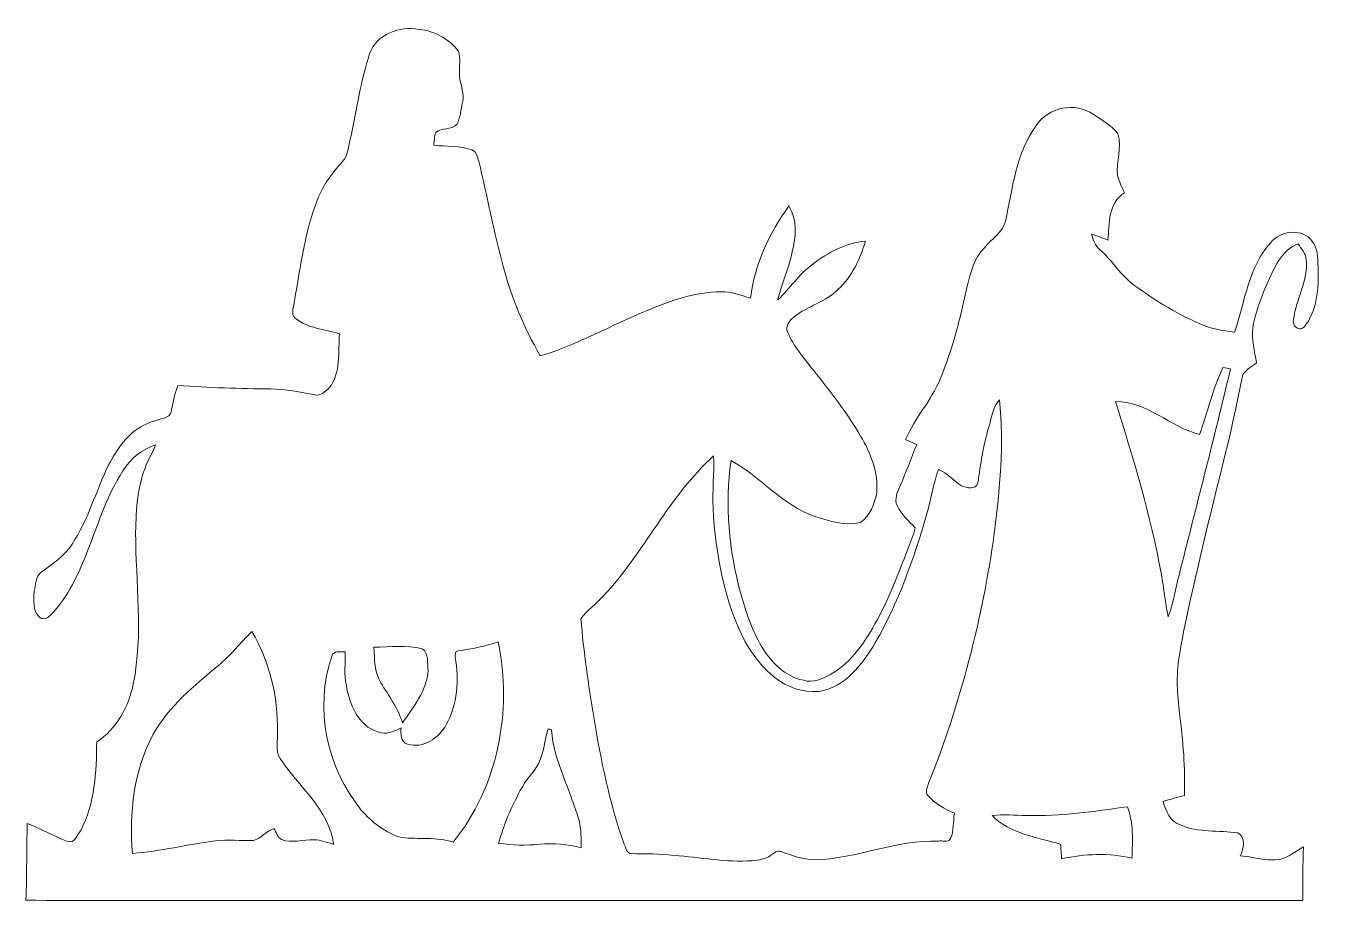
# Model space of a CAD drawing. Header units: centimetres. Extents: x -16.3 to 16.4, y -11 to 11.1.
import ezdxf

# ---------------------------------------------------------------- set-up
doc = ezdxf.new("R2010")
doc.units = ezdxf.units.CM
doc.header["$MEASUREMENT"] = 0
doc.layers.add('Layer 1', color=7, linetype='Continuous')

msp = doc.modelspace()

# ---------------------------------------------------------------- linework, layer by layer
at = {"layer": 'Layer 1', "lineweight": 9}
for points, knots in [([(-7.65082, 10.38717), (-7.47478, 10.89764), (-6.89164, 11.09767), (-6.39705, 11.00982), (-6.39705, 11.00982), (-6.00652, 10.9629), (-5.63258, 10.76993), (-5.4008, 10.44925), (-5.4008, 10.44925), (-5.34118, 10.26898), (-5.39162, 10.07566), (-5.37998, 9.89081), (-5.37998, 9.89081), (-5.38034, 9.64421), (-5.24276, 9.41174), (-5.30026, 9.16162), (-5.30026, 9.16162), (-5.34647, 8.97571), (-5.35706, 8.77392), (-5.44208, 8.59965), (-5.44208, 8.59965), (-5.58742, 8.46242), (-5.82484, 8.52239), (-5.98042, 8.40138), (-5.98042, 8.40138), (-6.01781, 8.29837), (-6.0164, 8.18654), (-6.03016, 8.07824), (-6.03016, 8.07824), (-5.71195, 8.03979), (-5.37223, 8.07683), (-5.06778, 7.95865), (-5.06778, 7.95865), (-4.94431, 7.9209), (-4.92314, 7.7805), (-4.89033, 7.67431), (-4.89033, 7.67431), (-4.67655, 6.77896), (-4.49981, 5.87513), (-4.26733, 4.98438), (-4.26733, 4.98438), (-4.05672, 4.20298), (-3.73675, 3.45368), (-3.3367, 2.75094), (-3.3367, 2.75094), (-2.38914, 3.01941), (-1.54071, 3.53305), (-0.63018, 3.89571), (-0.63018, 3.89571), (-0.03716, 4.14512), (0.58549, 4.36737), (1.23566, 4.37196), (1.23566, 4.37196), (1.49672, 4.3776), (1.73872, 4.27565), (1.98707, 4.21144), (1.98707, 4.21144), (2.08408, 5.05917), (2.46262, 5.8575), (2.95792, 6.54225), (2.95792, 6.54225), (3.16465, 6.19194), (3.1449, 5.75908), (3.04189, 5.37808), (3.04189, 5.37808), (2.95193, 4.96392), (2.77307, 4.57622), (2.67747, 4.16382), (2.67747, 4.16382), (2.98191, 4.45592), (3.21334, 4.81857), (3.558, 5.07046), (3.558, 5.07046), (3.94852, 5.35903), (4.39726, 5.6155), (4.8915, 5.65218), (4.8915, 5.65218), (4.7585, 5.19922), (4.5553, 4.74978), (4.19829, 4.42946), (4.19829, 4.42946), (3.88961, 4.10808), (3.42888, 4.01495), (3.0881, 3.73907), (3.0881, 3.73907), (2.9805, 3.65088), (2.85844, 3.50342), (2.92159, 3.3549), (2.92159, 3.3549), (3.07081, 2.99047), (3.33998, 2.6945), (3.57529, 2.38404), (3.57529, 2.38404), (4.00426, 1.85312), (4.42513, 1.31125), (4.77191, 0.72176), (4.77191, 0.72176), (5.02626, 0.28996), (5.22276, -0.20534), (5.17831, -0.71546), (5.17831, -0.71546), (5.12433, -0.99274), (5.00756, -1.29966), (4.76909, -1.46688), (4.76909, -1.46688), (4.3835, -1.55472), (3.98133, -1.43407), (3.6155, -1.3106), (3.6155, -1.3106), (2.79, -1.03296), (2.2432, -0.30694), (1.49319, 0.10228), (1.49319, 0.10228), (1.32915, -1.02132), (1.43992, -2.17279), (1.73802, -3.26499), (1.73802, -3.26499), (1.86749, -3.72748), (2.02483, -4.18715), (2.26613, -4.60484), (2.26613, -4.60484), (2.50178, -4.9936), (2.85597, -5.36719), (3.32199, -5.45327), (3.32199, -5.45327), (3.56576, -5.54675), (3.8053, -5.40458), (4.01802, -5.30298), (4.01802, -5.30298), (4.5553, -4.99889), (4.89609, -4.45879), (5.1896, -3.93421), (5.1896, -3.93421), (5.49828, -3.35741), (5.72723, -2.74358), (5.96782, -2.1361), (5.96782, -2.1361), (6.03767, -1.96041), (6.10894, -1.78508), (6.15303, -1.60093), (6.15303, -1.60093), (5.98582, -1.42631), (5.79779, -1.25803), (5.69266, -1.03684), (5.69266, -1.03684), (5.62422, -0.87351), (5.69336, -0.70453), (5.75933, -0.5553), (5.75933, -0.5553), (5.92337, -0.21134), (6.03379, 0.15484), (6.19678, 0.49915), (6.19678, 0.49915), (6.10047, 0.54537), (6.00416, 0.59123), (5.9082, 0.63638), (5.9082, 0.63638), (6.14139, 1.17649), (6.55943, 1.61675), (6.78133, 2.16426), (6.78133, 2.16426), (7.09989, 2.91604), (7.29462, 3.71403), (7.46819, 4.50954), (7.46819, 4.50954), (7.5525, 4.85703), (7.63858, 5.22603), (7.90281, 5.48673), (7.90281, 5.48673), (8.0859, 5.70017), (8.35331, 5.86632), (8.43515, 6.1489), (8.43515, 6.1489), (8.61577, 6.97828), (8.70185, 7.87786), (9.21761, 8.58377), (9.21761, 8.58377), (9.51889, 9.0452), (10.20363, 9.17432), (10.65589, 8.86352), (10.65589, 8.86352), (10.86755, 8.70795), (11.13037, 8.58589), (11.28136, 8.36258), (11.28136, 8.36258), (11.38931, 8.01968), (11.23585, 7.66267), (11.26796, 7.31271), (11.26796, 7.31271), (11.311, 7.16031), (11.38614, 7.01885), (11.44329, 6.87104), (11.44329, 6.87104), (11.0323, 6.61351), (11.06546, 6.09845), (11.02736, 5.679), (11.02736, 5.679), (10.89049, 5.73086), (10.75537, 5.78694), (10.61602, 5.8314), (10.61602, 5.8314), (10.6446, 5.68288), (10.7014, 5.5326), (10.82416, 5.43558), (10.82416, 5.43558), (11.11662, 5.18511), (11.3117, 4.84292), (11.61192, 4.60056), (11.61192, 4.60056), (12.14673, 4.19627), (12.72034, 3.84032), (13.33418, 3.56939), (13.33418, 3.56939), (13.61569, 3.43957), (13.9219, 3.38383), (14.22882, 3.35102), (14.22882, 3.35102), (14.49729, 4.11478), (14.57984, 4.9932), (15.1464, 5.61691), (15.1464, 5.61691), (15.38382, 5.90231), (15.86853, 5.97815), (16.14617, 5.71216), (16.14617, 5.71216), (16.26576, 5.5714), (16.34196, 5.3876), (16.33632, 5.19992), (16.33632, 5.19992), (16.36419, 4.66406), (16.37194, 4.09326), (16.09043, 3.61384), (16.09043, 3.61384), (16.03152, 3.55069), (15.98707, 3.41664), (15.88122, 3.43498), (15.88122, 3.43498), (15.76729, 3.43322), (15.70202, 3.56868), (15.72072, 3.66887), (15.72072, 3.66887), (15.79445, 4.18569), (16.09537, 4.65912), (16.04739, 5.19428), (16.04739, 5.19428), (16.02587, 5.34456), (15.91545, 5.46134), (15.84278, 5.58798), (15.84278, 5.58798), (15.40428, 5.41512), (15.22648, 4.95475), (15.0455, 4.55822), (15.0455, 4.55822), (14.90439, 4.20262), (14.75834, 3.84491), (14.69555, 3.46567), (14.69555, 3.46567), (14.6518, 3.16299), (14.74141, 2.86736), (14.7848, 2.57031), (14.7848, 2.57031), (14.66874, 2.4673), (14.49058, 2.40309), (14.43379, 2.24611), (14.43379, 2.24611), (14.13992, 0.70271), (13.71306, -0.81212), (13.36346, -2.34353), (13.36346, -2.34353), (13.17155, -3.18279), (12.9627, -4.01923), (12.82935, -4.87048), (12.82935, -4.87048), (12.74962, -5.34355), (12.78349, -5.82686), (12.84276, -6.30064), (12.84276, -6.30064), (12.92742, -6.98785), (12.98987, -7.68106), (12.96235, -8.37391), (12.96235, -8.37391), (12.78173, -8.41872), (12.60216, -8.46176), (12.42683, -8.52349), (12.42683, -8.52349), (12.49315, -8.76197), (12.59828, -9.02619), (12.85369, -9.11581), (12.85369, -9.11581), (13.31548, -9.31513), (13.83089, -9.24738), (14.31702, -9.31795), (14.31702, -9.31795), (14.5248, -9.43084), (14.47259, -9.72117), (14.37381, -9.89721), (14.37381, -9.89721), (14.78057, -9.92226), (15.25011, -10.12934), (15.62582, -9.88592), (15.62582, -9.88592), (15.74541, -9.81642), (15.85901, -9.73705), (15.9786, -9.6679), (15.9786, -9.6679), (15.95285, -10.11946), (15.95249, -10.57207), (15.95955, -11.02469), (15.95955, -11.02469), (6.54955, -11.03209), (-2.8608, -11.02574), (-12.2708, -11.02786), (-12.2708, -11.02786), (-13.6304, -11.02045), (-14.99001, -11.04374), (-16.34926, -11.01516), (-16.34926, -11.01516), (-16.31716, -10.37099), (-16.33832, -9.72611), (-16.31257, -9.08193), (-16.31257, -9.08193), (-15.96085, -9.20471), (-15.64582, -9.41001), (-15.29551, -9.53454), (-15.29551, -9.53454), (-15.1156, -9.59664), (-15.04751, -9.35887), (-14.96108, -9.25339), (-14.96108, -9.25339), (-14.60336, -8.56971), (-14.56103, -7.77136), (-14.55715, -7.01501), (-14.55715, -7.01501), (-14.05021, -6.68975), (-13.74717, -6.12425), (-13.6304, -5.54499), (-13.6304, -5.54499), (-13.37464, -4.2824), (-13.57114, -2.98876), (-13.57361, -1.71418), (-13.57361, -1.71418), (-13.55844, -1.13033), (-13.5281, -0.52849), (-13.29315, 0.01514), (-13.29315, 0.01514), (-13.22118, 0.17707), (-13.13157, 0.33052), (-13.06772, 0.49562), (-13.06772, 0.49562), (-13.41415, 0.39402), (-13.70378, 0.14108), (-13.89393, -0.1616), (-13.89393, -0.1616), (-14.29574, -0.76732), (-14.50317, -1.47076), (-14.77411, -2.13821), (-14.77411, -2.13821), (-14.99847, -2.74605), (-15.27717, -3.35459), (-15.7379, -3.82167), (-15.7379, -3.82167), (-15.80422, -3.8894), (-15.92734, -3.94161), (-16.00389, -3.86012), (-16.00389, -3.86012), (-16.18381, -3.6982), (-16.14888, -3.42268), (-16.14006, -3.20713), (-16.14006, -3.20713), (-16.09985, -3.04485), (-16.10126, -2.83707), (-15.9605, -2.7203), (-15.9605, -2.7203), (-15.67934, -2.51075), (-15.3696, -2.32272), (-15.18051, -2.01686), (-15.18051, -2.01686), (-14.77199, -1.39809), (-14.57902, -0.67207), (-14.25552, -0.01061), (-14.25552, -0.01061), (-14.04351, 0.38662), (-13.77892, 0.79302), (-13.36088, 0.99657), (-13.36088, 0.99657), (-13.1792, 1.0957), (-12.97177, 1.12816), (-12.78091, 1.20365), (-12.78091, 1.20365), (-12.70507, 1.23117), (-12.67931, 1.31548), (-12.66062, 1.38568), (-12.66062, 1.38568), (-12.61334, 1.591), (-12.58618, 1.80374), (-12.50257, 1.99846), (-12.50257, 1.99846), (-11.72082, 1.94307), (-10.93694, 1.92155), (-10.15342, 1.91379), (-10.15342, 1.91379), (-9.77631, 1.90956), (-9.40518, 1.83477), (-9.03582, 1.76562), (-9.03582, 1.76562), (-8.89542, 1.72717), (-8.779, 1.84429), (-8.68305, 1.92896), (-8.68305, 1.92896), (-8.36554, 2.31631), (-8.45197, 2.85007), (-8.41528, 3.3108), (-8.41528, 3.3108), (-8.79135, 3.4311), (-9.21821, 3.43886), (-9.5343, 3.70415), (-9.5343, 3.70415), (-9.66447, 3.81386), (-9.55651, 4.00789), (-9.55651, 4.14195), (-9.55651, 4.14195), (-9.39177, 5.0253), (-9.2884, 5.93265), (-8.94127, 6.76908), (-8.94127, 6.76908), (-8.8037, 7.10316), (-8.58673, 7.39526), (-8.34297, 7.65914), (-8.34297, 7.65914), (-8.17999, 7.83553), (-8.18316, 8.0987), (-8.12072, 8.31778), (-8.12072, 8.31778), (-7.9655, 9.00746), (-7.88189, 9.71725), (-7.65082, 10.38717), (-7.65082, 10.38717), (-7.65082, 10.38717), (-7.65082, 10.38717), (-7.65082, 10.38717)], [0, 0, 0, 0, 0.00900901, 0.00900901, 0.00900901, 0.00900901, 0.01801802, 0.01801802, 0.01801802, 0.01801802, 0.02702703, 0.02702703, 0.02702703, 0.02702703, 0.03603604, 0.03603604, 0.03603604, 0.03603604, 0.04504505, 0.04504505, 0.04504505, 0.04504505, 0.05405405, 0.05405405, 0.05405405, 0.05405405, 0.06306306, 0.06306306, 0.06306306, 0.06306306, 0.07207207, 0.07207207, 0.07207207, 0.07207207, 0.08108108, 0.08108108, 0.08108108, 0.08108108, 0.09009009, 0.09009009, 0.09009009, 0.09009009, 0.0990991, 0.0990991, 0.0990991, 0.0990991, 0.10810811, 0.10810811, 0.10810811, 0.10810811, 0.11711712, 0.11711712, 0.11711712, 0.11711712, 0.12612613, 0.12612613, 0.12612613, 0.12612613, 0.13513514, 0.13513514, 0.13513514, 0.13513514, 0.14414414, 0.14414414, 0.14414414, 0.14414414, 0.15315315, 0.15315315, 0.15315315, 0.15315315, 0.16216216, 0.16216216, 0.16216216, 0.16216216, 0.17117117, 0.17117117, 0.17117117, 0.17117117, 0.18018018, 0.18018018, 0.18018018, 0.18018018, 0.18918919, 0.18918919, 0.18918919, 0.18918919, 0.1981982, 0.1981982, 0.1981982, 0.1981982, 0.20720721, 0.20720721, 0.20720721, 0.20720721, 0.21621622, 0.21621622, 0.21621622, 0.21621622, 0.22522523, 0.22522523, 0.22522523, 0.22522523, 0.23423423, 0.23423423, 0.23423423, 0.23423423, 0.24324324, 0.24324324, 0.24324324, 0.24324324, 0.25225225, 0.25225225, 0.25225225, 0.25225225, 0.26126126, 0.26126126, 0.26126126, 0.26126126, 0.27027027, 0.27027027, 0.27027027, 0.27027027, 0.27927928, 0.27927928, 0.27927928, 0.27927928, 0.28828829, 0.28828829, 0.28828829, 0.28828829, 0.2972973, 0.2972973, 0.2972973, 0.2972973, 0.30630631, 0.30630631, 0.30630631, 0.30630631, 0.31531532, 0.31531532, 0.31531532, 0.31531532, 0.32432432, 0.32432432, 0.32432432, 0.32432432, 0.33333333, 0.33333333, 0.33333333, 0.33333333, 0.34234234, 0.34234234, 0.34234234, 0.34234234, 0.35135135, 0.35135135, 0.35135135, 0.35135135, 0.36036036, 0.36036036, 0.36036036, 0.36036036, 0.36936937, 0.36936937, 0.36936937, 0.36936937, 0.37837838, 0.37837838, 0.37837838, 0.37837838, 0.38738739, 0.38738739, 0.38738739, 0.38738739, 0.3963964, 0.3963964, 0.3963964, 0.3963964, 0.40540541, 0.40540541, 0.40540541, 0.40540541, 0.41441441, 0.41441441, 0.41441441, 0.41441441, 0.42342342, 0.42342342, 0.42342342, 0.42342342, 0.43243243, 0.43243243, 0.43243243, 0.43243243, 0.44144144, 0.44144144, 0.44144144, 0.44144144, 0.45045045, 0.45045045, 0.45045045, 0.45045045, 0.45945946, 0.45945946, 0.45945946, 0.45945946, 0.46846847, 0.46846847, 0.46846847, 0.46846847, 0.47747748, 0.47747748, 0.47747748, 0.47747748, 0.48648649, 0.48648649, 0.48648649, 0.48648649, 0.4954955, 0.4954955, 0.4954955, 0.4954955, 0.5045045, 0.5045045, 0.5045045, 0.5045045, 0.51351351, 0.51351351, 0.51351351, 0.51351351, 0.52252252, 0.52252252, 0.52252252, 0.52252252, 0.53153153, 0.53153153, 0.53153153, 0.53153153, 0.54054054, 0.54054054, 0.54054054, 0.54054054, 0.54954955, 0.54954955, 0.54954955, 0.54954955, 0.55855856, 0.55855856, 0.55855856, 0.55855856, 0.56756757, 0.56756757, 0.56756757, 0.56756757, 0.57657658, 0.57657658, 0.57657658, 0.57657658, 0.58558559, 0.58558559, 0.58558559, 0.58558559, 0.59459459, 0.59459459, 0.59459459, 0.59459459, 0.6036036, 0.6036036, 0.6036036, 0.6036036, 0.61261261, 0.61261261, 0.61261261, 0.61261261, 0.62162162, 0.62162162, 0.62162162, 0.62162162, 0.63063063, 0.63063063, 0.63063063, 0.63063063, 0.63963964, 0.63963964, 0.63963964, 0.63963964, 0.64864865, 0.64864865, 0.64864865, 0.64864865, 0.65765766, 0.65765766, 0.65765766, 0.65765766, 0.66666667, 0.66666667, 0.66666667, 0.66666667, 0.67567568, 0.67567568, 0.67567568, 0.67567568, 0.68468468, 0.68468468, 0.68468468, 0.68468468, 0.69369369, 0.69369369, 0.69369369, 0.69369369, 0.7027027, 0.7027027, 0.7027027, 0.7027027, 0.71171171, 0.71171171, 0.71171171, 0.71171171, 0.72072072, 0.72072072, 0.72072072, 0.72072072, 0.72972973, 0.72972973, 0.72972973, 0.72972973, 0.73873874, 0.73873874, 0.73873874, 0.73873874, 0.74774775, 0.74774775, 0.74774775, 0.74774775, 0.75675676, 0.75675676, 0.75675676, 0.75675676, 0.76576577, 0.76576577, 0.76576577, 0.76576577, 0.77477477, 0.77477477, 0.77477477, 0.77477477, 0.78378378, 0.78378378, 0.78378378, 0.78378378, 0.79279279, 0.79279279, 0.79279279, 0.79279279, 0.8018018, 0.8018018, 0.8018018, 0.8018018, 0.81081081, 0.81081081, 0.81081081, 0.81081081, 0.81981982, 0.81981982, 0.81981982, 0.81981982, 0.82882883, 0.82882883, 0.82882883, 0.82882883, 0.83783784, 0.83783784, 0.83783784, 0.83783784, 0.84684685, 0.84684685, 0.84684685, 0.84684685, 0.85585586, 0.85585586, 0.85585586, 0.85585586, 0.86486486, 0.86486486, 0.86486486, 0.86486486, 0.87387387, 0.87387387, 0.87387387, 0.87387387, 0.88288288, 0.88288288, 0.88288288, 0.88288288, 0.89189189, 0.89189189, 0.89189189, 0.89189189, 0.9009009, 0.9009009, 0.9009009, 0.9009009, 0.90990991, 0.90990991, 0.90990991, 0.90990991, 0.91891892, 0.91891892, 0.91891892, 0.91891892, 0.92792793, 0.92792793, 0.92792793, 0.92792793, 0.93693694, 0.93693694, 0.93693694, 0.93693694, 0.94594595, 0.94594595, 0.94594595, 0.94594595, 0.95495495, 0.95495495, 0.95495495, 0.95495495, 0.96396396, 0.96396396, 0.96396396, 0.96396396, 0.97297297, 0.97297297, 0.97297297, 0.97297297, 0.98198198, 0.98198198, 0.98198198, 0.98198198, 1, 1, 1, 1]), ([(13.93919, 2.45742), (13.67849, 1.91661), (13.55325, 1.32536), (13.34723, 0.76444), (13.34723, 0.76444), (12.60287, 0.9433), (12.01761, 1.60123), (11.21927, 1.59629), (11.21927, 1.59629), (11.66907, 0.15696), (12.11145, -1.29084), (12.37956, -2.77815), (12.37956, -2.77815), (12.44588, -3.13446), (12.47728, -3.49676), (12.54854, -3.85271), (12.54854, -3.85271), (12.70517, -3.46677), (12.75562, -3.04732), (12.86639, -2.64692), (12.86639, -2.64692), (13.29008, -0.95958), (13.72752, 0.72458), (14.12934, 2.41756), (14.12934, 2.41756), (14.06584, 2.43167), (14.00234, 2.44472), (13.93919, 2.45742), (13.93919, 2.45742), (13.93919, 2.45742), (13.93919, 2.45742), (13.93919, 2.45742)], [0, 0, 0, 0, 0.11111111, 0.11111111, 0.11111111, 0.11111111, 0.22222222, 0.22222222, 0.22222222, 0.22222222, 0.33333333, 0.33333333, 0.33333333, 0.33333333, 0.44444444, 0.44444444, 0.44444444, 0.44444444, 0.55555556, 0.55555556, 0.55555556, 0.55555556, 0.66666667, 0.66666667, 0.66666667, 0.66666667, 0.77777778, 0.77777778, 0.77777778, 0.77777778, 1, 1, 1, 1]), ([(8.00935, 0.93236), (7.87353, 0.47693), (7.80791, 0.00632), (7.73595, -0.46217), (7.73595, -0.46217), (7.69185, -0.64843), (7.45514, -0.59728), (7.3232, -0.53413), (7.3232, -0.53413), (7.12211, -0.40925), (6.96583, -0.21734), (6.74358, -0.12597), (6.74358, -0.12597), (6.60353, -0.49498), (6.55485, -0.89079), (6.4409, -1.26756), (6.4409, -1.26756), (6.12022, -2.38234), (5.72511, -3.48618), (5.14867, -4.49653), (5.14867, -4.49653), (4.82271, -5.04052), (4.38631, -5.64271), (3.71005, -5.73655), (3.71005, -5.73655), (2.88067, -5.81663), (2.22555, -5.15834), (1.85407, -4.48842), (1.85407, -4.48842), (1.31257, -3.44667), (1.10302, -2.26592), (1.03811, -1.10352), (1.03811, -1.10352), (1.01624, -0.6629), (1.0695, -0.22263), (1.05151, 0.21799), (1.05151, 0.21799), (-0.07702, -0.79695), (-0.70532, -2.22394), (-1.73579, -3.32461), (-1.73579, -3.32461), (-1.91924, -3.52428), (-2.15525, -3.67774), (-2.30588, -3.90634), (-2.30588, -3.90634), (-2.23815, -4.73819), (-2.11256, -5.56616), (-1.98309, -6.39095), (-1.98309, -6.39095), (-1.79753, -7.47715), (-1.58481, -8.56583), (-1.21191, -9.60546), (-1.21191, -9.60546), (-1.1664, -9.67672), (-1.15053, -9.84429), (-1.03058, -9.84147), (-1.03058, -9.84147), (-0.6711, -9.84817), (-0.31056, -9.84606), (0.04751, -9.88592), (0.04751, -9.88592), (0.70755, -9.93037), (1.36478, -10.0736), (2.0287, -10.02068), (2.0287, -10.02068), (2.19098, -10.0041), (2.3642, -9.98858), (2.49755, -9.88521), (2.49755, -9.88521), (2.57904, -9.839), (2.66194, -9.73739), (2.76425, -9.78891), (2.76425, -9.78891), (3.03412, -9.89192), (3.31282, -9.98822), (3.60527, -9.9981), (3.60527, -9.9981), (4.67136, -9.97905), (5.67043, -9.48058), (6.74394, -9.52926), (6.74394, -9.52926), (6.82331, -9.49785), (6.99652, -9.57759), (7.04697, -9.46329), (7.04697, -9.46329), (7.13481, -9.26115), (7.11082, -9.02938), (7.14222, -8.8163), (7.14222, -8.8163), (6.89281, -8.71293), (6.65221, -8.57676), (6.47371, -8.36968), (6.47371, -8.36968), (6.39292, -8.2783), (6.46065, -8.15801), (6.4924, -8.06276), (6.4924, -8.06276), (7.29885, -6.03606), (7.85413, -3.90916), (8.15187, -1.74839), (8.15187, -1.74839), (8.29191, -0.62727), (8.41116, 0.50974), (8.28416, 1.63792), (8.28416, 1.63792), (8.09966, 1.45059), (8.08977, 1.17014), (8.00935, 0.93236), (8.00935, 0.93236), (8.00935, 0.93236), (8.00935, 0.93236), (8.00935, 0.93236)], [0, 0, 0, 0, 0.03448276, 0.03448276, 0.03448276, 0.03448276, 0.06896552, 0.06896552, 0.06896552, 0.06896552, 0.10344828, 0.10344828, 0.10344828, 0.10344828, 0.13793103, 0.13793103, 0.13793103, 0.13793103, 0.17241379, 0.17241379, 0.17241379, 0.17241379, 0.20689655, 0.20689655, 0.20689655, 0.20689655, 0.24137931, 0.24137931, 0.24137931, 0.24137931, 0.27586207, 0.27586207, 0.27586207, 0.27586207, 0.31034483, 0.31034483, 0.31034483, 0.31034483, 0.34482759, 0.34482759, 0.34482759, 0.34482759, 0.37931034, 0.37931034, 0.37931034, 0.37931034, 0.4137931, 0.4137931, 0.4137931, 0.4137931, 0.44827586, 0.44827586, 0.44827586, 0.44827586, 0.48275862, 0.48275862, 0.48275862, 0.48275862, 0.51724138, 0.51724138, 0.51724138, 0.51724138, 0.55172414, 0.55172414, 0.55172414, 0.55172414, 0.5862069, 0.5862069, 0.5862069, 0.5862069, 0.62068966, 0.62068966, 0.62068966, 0.62068966, 0.65517241, 0.65517241, 0.65517241, 0.65517241, 0.68965517, 0.68965517, 0.68965517, 0.68965517, 0.72413793, 0.72413793, 0.72413793, 0.72413793, 0.75862069, 0.75862069, 0.75862069, 0.75862069, 0.79310345, 0.79310345, 0.79310345, 0.79310345, 0.82758621, 0.82758621, 0.82758621, 0.82758621, 0.86206897, 0.86206897, 0.86206897, 0.86206897, 0.89655172, 0.89655172, 0.89655172, 0.89655172, 0.93103448, 0.93103448, 0.93103448, 0.93103448, 1, 1, 1, 1]), ([(-11.47775, -5.0825), (-12.093, -5.59297), (-12.728, -6.11331), (-13.12734, -6.82028), (-13.12734, -6.82028), (-13.62194, -7.73715), (-13.73906, -8.81065), (-13.6551, -9.83583), (-13.6551, -9.83583), (-12.94778, -9.7822), (-12.25633, -9.61287), (-11.55431, -9.52044), (-11.55431, -9.52044), (-11.23504, -9.47634), (-10.91366, -9.52185), (-10.59334, -9.51056), (-10.59334, -9.51056), (-10.39895, -9.45093), (-10.26278, -9.27632), (-10.07193, -9.20682), (-10.07193, -9.20682), (-10.00808, -9.29643), (-9.98796, -9.43188), (-9.88389, -9.48762), (-9.88389, -9.48762), (-9.61544, -9.58428), (-9.33427, -9.48269), (-9.05911, -9.49539), (-9.05911, -9.49539), (-8.88625, -9.4901), (-8.7275, -9.56171), (-8.56486, -9.60758), (-8.56486, -9.60758), (-8.67493, -8.71505), (-9.45281, -8.14461), (-9.91459, -7.43623), (-9.91459, -7.43623), (-10.05006, -7.23726), (-9.96716, -6.97903), (-9.98621, -6.7589), (-9.98621, -6.7589), (-9.95727, -5.87484), (-10.18658, -4.98654), (-10.63144, -4.22278), (-10.63144, -4.22278), (-10.91825, -4.50394), (-11.1659, -4.82532), (-11.47775, -5.0825), (-11.47775, -5.0825), (-11.47775, -5.0825), (-11.47775, -5.0825), (-11.47775, -5.0825)], [0, 0, 0, 0, 0.07142857, 0.07142857, 0.07142857, 0.07142857, 0.14285714, 0.14285714, 0.14285714, 0.14285714, 0.21428571, 0.21428571, 0.21428571, 0.21428571, 0.28571429, 0.28571429, 0.28571429, 0.28571429, 0.35714286, 0.35714286, 0.35714286, 0.35714286, 0.42857143, 0.42857143, 0.42857143, 0.42857143, 0.5, 0.5, 0.5, 0.5, 0.57142857, 0.57142857, 0.57142857, 0.57142857, 0.64285714, 0.64285714, 0.64285714, 0.64285714, 0.71428571, 0.71428571, 0.71428571, 0.71428571, 0.78571429, 0.78571429, 0.78571429, 0.78571429, 0.85714286, 0.85714286, 0.85714286, 0.85714286, 1, 1, 1, 1]), ([(-5.41033, -4.70855), (-5.49782, -4.70855), (-5.49217, -4.81439), (-5.48547, -4.87647), (-5.48547, -4.87647), (-5.39057, -5.44515), (-5.42444, -6.06639), (-5.71548, -6.57616), (-5.71548, -6.57616), (-5.89575, -6.92012), (-6.29333, -7.19528), (-6.69267, -7.07252), (-6.69267, -7.07252), (-6.86659, -7.01572), (-6.87012, -6.81146), (-6.85566, -6.66047), (-6.85566, -6.66047), (-7.03804, -6.74973), (-7.23489, -6.8485), (-7.44233, -6.76525), (-7.44233, -6.76525), (-7.94045, -6.60685), (-8.16376, -6.06639), (-8.24066, -5.5905), (-8.24066, -5.5905), (-8.30909, -5.30898), (-8.25654, -5.02006), (-8.27453, -4.73501), (-8.27453, -4.73501), (-8.38918, -4.74207), (-8.57227, -4.6955), (-8.60826, -4.84825), (-8.60826, -4.84825), (-9.05876, -6.156), (-8.73561, -7.67647), (-7.86425, -8.73903), (-7.86425, -8.73903), (-7.58873, -9.04806), (-7.24548, -9.331), (-6.83802, -9.43824), (-6.83802, -9.43824), (-6.40551, -9.48269), (-5.95749, -9.41214), (-5.53697, -9.55219), (-5.53697, -9.55219), (-4.40421, -8.15554), (-4.03732, -6.22938), (-4.39609, -4.48595), (-4.39609, -4.48595), (-4.727, -4.59143), (-5.06461, -4.67081), (-5.41033, -4.70855), (-5.41033, -4.70855), (-5.41033, -4.70855), (-5.41033, -4.70855), (-5.41033, -4.70855)], [0, 0, 0, 0, 0.06666667, 0.06666667, 0.06666667, 0.06666667, 0.13333333, 0.13333333, 0.13333333, 0.13333333, 0.2, 0.2, 0.2, 0.2, 0.26666667, 0.26666667, 0.26666667, 0.26666667, 0.33333333, 0.33333333, 0.33333333, 0.33333333, 0.4, 0.4, 0.4, 0.4, 0.46666667, 0.46666667, 0.46666667, 0.46666667, 0.53333333, 0.53333333, 0.53333333, 0.53333333, 0.6, 0.6, 0.6, 0.6, 0.66666667, 0.66666667, 0.66666667, 0.66666667, 0.73333333, 0.73333333, 0.73333333, 0.73333333, 0.8, 0.8, 0.8, 0.8, 0.86666667, 0.86666667, 0.86666667, 0.86666667, 1, 1, 1, 1]), ([(-7.54252, -4.61789), (-7.52558, -4.92234), (-7.54181, -5.25747), (-7.36542, -5.52347), (-7.36542, -5.52347), (-7.16399, -5.84908), (-6.93644, -6.16447), (-6.81685, -6.53277), (-6.81685, -6.53277), (-6.54521, -6.12637), (-6.20126, -5.71609), (-6.17056, -5.20738), (-6.17056, -5.20738), (-6.19949, -5.03099), (-6.14728, -4.77205), (-6.32085, -4.6574), (-6.32085, -4.6574), (-6.71984, -4.5618), (-7.13647, -4.6193), (-7.54252, -4.61789), (-7.54252, -4.61789), (-7.54252, -4.61789), (-7.54252, -4.61789), (-7.54252, -4.61789)], [0, 0, 0, 0, 0.14285714, 0.14285714, 0.14285714, 0.14285714, 0.28571429, 0.28571429, 0.28571429, 0.28571429, 0.42857143, 0.42857143, 0.42857143, 0.42857143, 0.57142857, 0.57142857, 0.57142857, 0.57142857, 0.71428571, 0.71428571, 0.71428571, 0.71428571, 1, 1, 1, 1]), ([(-3.13491, -6.68552), (-3.21958, -6.97268), (-3.24886, -7.27536), (-3.37127, -7.55159), (-3.37127, -7.55159), (-3.50533, -7.79606), (-3.71064, -7.99291), (-3.83941, -8.24056), (-3.83941, -8.24056), (-4.06554, -8.66778), (-4.26204, -9.11369), (-4.38727, -9.58182), (-4.38727, -9.58182), (-4.04226, -9.62592), (-3.69371, -9.6425), (-3.34693, -9.60546), (-3.34693, -9.60546), (-2.99521, -9.56701), (-2.64243, -9.61215), (-2.30059, -9.69506), (-2.30059, -9.69506), (-2.29742, -9.46646), (-2.29706, -9.23574), (-2.35315, -9.01315), (-2.35315, -9.01315), (-2.56094, -8.23704), (-2.99062, -7.52089), (-3.05271, -6.70704), (-3.05271, -6.70704), (-3.07317, -6.70175), (-3.11445, -6.69081), (-3.13491, -6.68552), (-3.13491, -6.68552), (-3.13491, -6.68552), (-3.13491, -6.68552), (-3.13491, -6.68552)], [0, 0, 0, 0, 0.1, 0.1, 0.1, 0.1, 0.2, 0.2, 0.2, 0.2, 0.3, 0.3, 0.3, 0.3, 0.4, 0.4, 0.4, 0.4, 0.5, 0.5, 0.5, 0.5, 0.6, 0.6, 0.6, 0.6, 0.7, 0.7, 0.7, 0.7, 0.8, 0.8, 0.8, 0.8, 1, 1, 1, 1]), ([(8.96644, -8.87486), (8.67751, -8.88509), (8.3847, -8.83006), (8.09859, -8.8805), (8.09859, -8.8805), (8.55721, -9.33841), (9.22996, -9.43754), (9.83109, -9.59876), (9.83109, -9.59876), (9.8378, -9.69189), (9.8505, -9.87816), (9.85685, -9.97129), (9.85685, -9.97129), (10.4414, -9.84888), (11.05241, -9.81501), (11.63626, -9.95965), (11.63626, -9.95965), (11.64614, -9.52467), (11.68812, -9.06711), (11.52055, -8.65471), (11.52055, -8.65471), (10.67459, -8.77643), (9.82438, -8.90555), (8.96644, -8.87486)], [0, 0, 0, 0, 0.14285714, 0.14285714, 0.14285714, 0.14285714, 0.28571429, 0.28571429, 0.28571429, 0.28571429, 0.42857143, 0.42857143, 0.42857143, 0.42857143, 0.57142857, 0.57142857, 0.57142857, 0.57142857, 0.71428571, 0.71428571, 0.71428571, 0.71428571, 1, 1, 1, 1])]:
    msp.add_open_spline(points, degree=3, knots=knots, dxfattribs=at)

doc.saveas('drawing.dxf')
